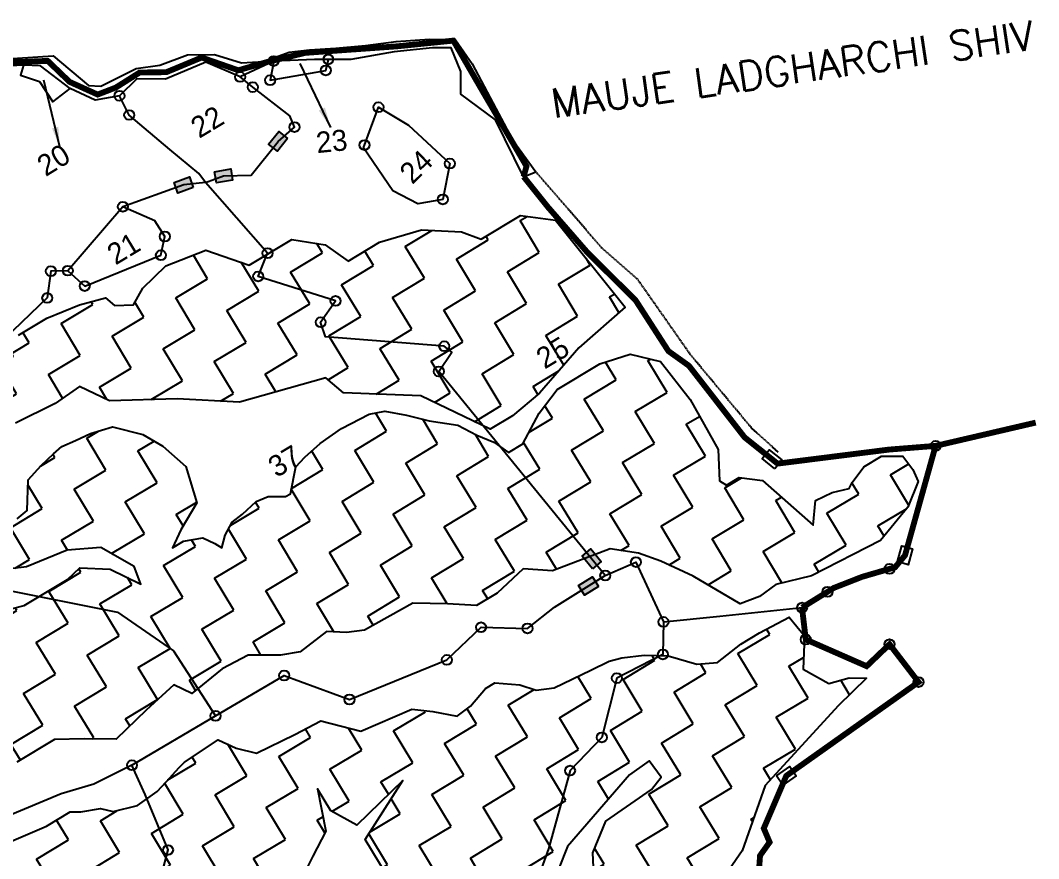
# Model space of a CAD drawing. Header units: metres. Extents: x 302106 to 303882, y 1957822 to 1960135.
# Drawn here: x 303021 to 303882, y 1959252 to 1959962 of the extents above; entities that cross this region are included whole.
import ezdxf

# ---------------------------------------------------------------- set-up
doc = ezdxf.new("R2010")
doc.units = ezdxf.units.M
for name, pattern in [('DASHDOT', [1, 0.5, -0.25, 0, -0.25]), ('DASHED', [0.75, 0.5, -0.25]), ('DIVIDE', [1.25, 0.5, -0.25, 0, -0.25, 0, -0.25])]:
    doc.linetypes.add(name, pattern=pattern)
for name, color, linetype in [('LINE_FOOTPATH', 1, 'DASHED'), ('OFF', 1, 'Continuous'), ('POLY_HATCH', 12, 'Continuous'), ('POLY_PARCEL', 6, 'Continuous'), ('POLY_WATER', 4, 'Continuous'), ('SYM_ARROW', 1, 'Continuous'), ('SYM_STONE', 1, 'Continuous'), ('TEXT_MAPOUT', 7, 'Continuous'), ('TEXT_PARCEL', 7, 'Continuous'), ('V_BOUND_LINE', 7, 'Continuous'), ('V_BOUND_STREAM_LINE', 7, 'DASHDOT'), ('V_DIVIDE_LINE', 7, 'DIVIDE')]:
    doc.layers.add(name, color=color, linetype=linetype)
doc.styles.get("Standard").update_dxf_attribs({"font": 'simplex.shx'})
doc.styles.add('TEXT_MAP', font='')
doc.styles.get('TEXT_MAP').set_extended_font_data('Kruti Dev 050')
doc.dimstyles.get("Standard").update_dxf_attribs({"dimtxt": 0.18, "dimasz": 0.18, "dimexe": 0.18, "dimexo": 0.0625, "dimgap": 0.09, "dimtad": 0, "dimtih": 1, "dimtoh": 1, "dimdec": 4, "dimzin": 0, "dimdsep": 46, "dimtxsty": 'Standard', "dimcen": 0.09, "dimadec": 0, "dimazin": 0, "dimtfac": 1, "dimtdec": 4, "dimtofl": 0, "dimtmove": 0, "dimatfit": 3, "dimfxl": 1, "dimtolj": 1, "dimtzin": 0, "dimarcsym": 0})

# ---------------------------------------------------------------- blocks, each defined once
blk = doc.blocks.new('STONE')
blk.add_circle((0, 0), 0.851)
blk = doc.blocks.new('STONESQUAREFILLED')
blk.add_hatch(color=256).paths.add_polyline_path([(0.696, -0.481), (0.696, 0.481), (-0.696, 0.481), (-0.696, -0.481)])
blk.add_lwpolyline([(-0.696, 0.481), (0.696, 0.481), (0.696, -0.481), (-0.696, -0.481)], close=True)
blk = doc.blocks.new('STONESQUARE')
blk.add_lwpolyline([(-0.696, 0.481), (0.696, 0.481), (0.696, -0.481), (-0.696, -0.481)], close=True)
blk = doc.blocks.new('TEXTARROW')
blk.add_leader([(0.04, -0.01), (8.68, -0.01)], dimstyle='Standard', override={"dimtxt": 2.5, "dimasz": 2.5, "dimexe": 1.25, "dimexo": 0.625, "dimgap": 0.625, "dimtad": 1, "dimtih": 0, "dimtoh": 0, "dimzin": 8, "dimcen": 2.5, "dimtofl": 1})

msp = doc.modelspace()

# ---------------------------------------------------------------- hatches: boundary and pattern name
at = {"layer": 'POLY_HATCH'}
h = msp.add_hatch(dxfattribs=at)
h.set_pattern_fill('ZIGZAG', color=256, scale=9.908863, angle=31.08348, style=0)
h.set_pattern_definition([(31.0835, (302963.232, 1957114.97), (10.7007, 43.1861), [31.46064, -31.46064]), (121.0835, (302990.176, 1957131.212), (-43.1861, 10.7007), [31.46064, -31.46064])])
h.paths.add_polyline_path([(303154.89, 1959329.17), (303143.96, 1959317.12), (303136.22, 1959308.82), (303119.67, 1959297.03), (303099.1, 1959291.9), (303088.41, 1959294.55), (303071.84, 1959291.84), (303062.76, 1959291.82), (303042.73, 1959279.75), (303000.81, 1959261.75), (302991.99, 1959258.25), (302970.62, 1959254.46), (302953.25, 1959253.09), (302931.6, 1959252.77), (302918.2, 1959271.98), (302918.96, 1959297.89), (302934.7, 1959311.02), (302962.48, 1959322.31), (302995.08, 1959325.59), (303017.51, 1959333.66), (303049.55, 1959352.97), (303074.67, 1959353.57), (303101.49, 1959353.36), (303126.84, 1959377.73), (303150.32, 1959399.16), (303165.56, 1959391.98), (303191.18, 1959412.88), (303213.34, 1959424.42), (303240.6, 1959424.49), (303257.17, 1959427.2), (303279.59, 1959444.35), (303296.43, 1959443.59), (303311.66, 1959445.5), (303352.51, 1959468.3), (303381.91, 1959467.84), (303406.5, 1959466.29), (303423.85, 1959476.75), (303445.99, 1959497.38), (303470.59, 1959495.83), (303519.46, 1959514.38), (303543.52, 1959510.7), (303562.24, 1959503.79), (303589.79, 1959491.3), (303629.39, 1959467.88), (303645.68, 1959474.06), (303659.56, 1959484.25), (303689.75, 1959491.53), (303748.23, 1959521.33), (303771.16, 1959549.7), (303779.94, 1959571.37), (303775.64, 1959581.51), (303767.07, 1959592.71), (303748.9, 1959592.67), (303734.21, 1959583.82), (303724.08, 1959570.44), (303721.69, 1959565.35), (303707.26, 1959562.11), (303693.11, 1959555.4), (303691.27, 1959534.29), (303648.44, 1959572.13), (303628.66, 1959574.76), (303617.98, 1959568.32), (303612.09, 1959572.04), (303610.71, 1959598.49), (303587.11, 1959640.66), (303562.2, 1959672.93), (303536.53, 1959679.28), (303510.62, 1959670.94), (303474.58, 1959649.21), (303459.38, 1959629.13), (303445.62, 1959603.12), (303433.6, 1959595.88), (303421.03, 1959604.66), (303406.58, 1959610.51), (303390.53, 1959619.02), (303366.47, 1959622.71), (303347.22, 1959627.47), (303328.77, 1959630.9), (303315.68, 1959628.47), (303292.18, 1959616.12), (303274.3, 1959603.52), (303261.23, 1959592), (303253.49, 1959583.7), (303248.5, 1959558.51), (303230.28, 1959558.8), (303220.14, 1959554.5), (303208.4, 1959543.78), (303199.86, 1959536.81), (303193.73, 1959525.85), (303191.08, 1959515.15), (303185.19, 1959518.88), (303175.03, 1959523.66), (303158.46, 1959520.95), (303149.12, 1959515.32), (303156.3, 1959530.57), (303169.89, 1959553.31), (303160.48, 1959584.02), (303140.94, 1959601.34), (303124.08, 1959611.19), (303098.41, 1959617.54), (303079.98, 1959611.88), (303067.17, 1959605.98), (303055.68, 1959600.87), (303048.48, 1959594.71), (303038.07, 1959584.8), (303027.14, 1959572.75), (303026.38, 1959546.83), (303017.84, 1959539.86), (303011.12, 1959563.09), (302983.54, 1959593.76), (302949.6, 1959589.67), (302923.69, 1959581.33), (302908.48, 1959570.34), (302901.55, 1959560.7), (302898.6, 1959562.56), (302885.24, 1959563.6), (302869.19, 1959572.11), (302858.2, 1959587.32), (302844.01, 1959598.78), (302814.6, 1959608.33), (302780.39, 1959607.71), (302755.56, 1959594.56), (302712.54, 1959590.45), (302693.8, 1959606.44), (302678.52, 1959631.79), (302674.99, 1959658.77), (302676.55, 1959683.35), (302687.45, 1959713.57), (302694.37, 1959732.29), (302709.56, 1959752.37), (302736.57, 1959746.82), (302739.58, 1959708.62), (302739.1, 1959679.22), (302770.7, 1959641.89), (302841.84, 1959617.47), (302865.34, 1959629.82), (302890.72, 1959636.02), (302923.06, 1959633.69), (302948.73, 1959627.34), (302982.95, 1959618.87), (303016.36, 1959620.82), (303050, 1959637.46), (303070.56, 1959651.67), (303095.97, 1959639.71), (303153.16, 1959641.45), (303205.82, 1959638.63), (303279.01, 1959659.11), (303294, 1959646.32), (303359.22, 1959643.8), (303418.07, 1959615.61), (303436.75, 1959626.88), (303459.7, 1959646.17), (303493.04, 1959684.46), (303532.26, 1959719.02), (303473.33, 1959792.62), (303443.66, 1959796.56), (303410.28, 1959776.44), (303393.7, 1959782.82), (303360.02, 1959784.34), (303324.5, 1959773.84), (303297.8, 1959757.75), (303278.53, 1959771.59), (303250.19, 1959776.34), (303214.15, 1959754.61), (303177.52, 1959767.08), (303143.6, 1959753.91), (303124.12, 1959734.9), (303116.13, 1959720.98), (303100.1, 1959720.41), (303092.6, 1959726.81), (303070.7, 1959720.88), (303042.92, 1959709.59), (303018.89, 1959695.11), (303006.83, 1959715.12), (302984.91, 1959718.27), (302962.46, 1959719.29), (302939.17, 1959739.81), (302909.75, 1959749.36), (302856.85, 1959737.48), (302848.83, 1959748.92), (302837.28, 1959780.15), (302815.29, 1959819.64), (302797.36, 1959834.3), (302764.47, 1959843.57), (302752.44, 1959845.42), (302745.49, 1959844.86), (302711.02, 1959838.64), (302682.16, 1959841.24), (302667.99, 1959843.62), (302614.54, 1959838.68), (302598.28, 1959814.33), (302590.33, 1959782.25), (302611.78, 1959740.61), (302606.48, 1959719.23), (302604.66, 1959689.03), (302618.37, 1959648.18), (302596.7, 1959656.95), (302559.31, 1959643.5), (302519.54, 1959615.89), (302510.26, 1959573.92), (302490.53, 1959549.29), (302488.19, 1959516.95), (302478.7, 1959442.12), (302493.2, 1959409.02), (302524.51, 1959384.24), (302574.48, 1959388.9), (302590, 1959378.25), (302598.58, 1959367.05), (302595.7, 1959332.57), (302597.08, 1959306.12), (302605.95, 1959282.36), (302630.91, 1959262.1), (302639.78, 1959238.34), (302658.07, 1959238.63), (302676.56, 1959207.94), (302695.59, 1959179.4), (302717.05, 1959137.77), (302755.33, 1959104.46), (302797.39, 1959049.78), (302833.52, 1959026.08), (302863.98, 1959029.9), (302892.54, 1959048.93), (302924.27, 1959089.89), (302921.39, 1959055.41), (302917.71, 1959022.27), (302942.83, 1958983.43), (302941.55, 1958955.37), (302962.73, 1958917.21), (302977.76, 1958886.25), (302977.81, 1958858.99), (302999.49, 1958841.14), (303012.35, 1958819.8), (303029.24, 1958791.78), (303043.72, 1958767.77), (303060.85, 1958754.45), (303073.99, 1958729.63), (303091.65, 1958718.45), (303115.71, 1958714.76), (303134.18, 1958702.25), (303149.44, 1958685.99), (303165.75, 1958657.17), (303191.42, 1958650.82), (303225.41, 1958627.65), (303249.81, 1958584.16), (303258.91, 1958575.1), (303274.43, 1958564.44), (303286.75, 1958550.04), (303296.7, 1958521.48), (303329.26, 1958542.93), (303374.95, 1958548.65), (303377.85, 1958574.04), (303377.27, 1958599.15), (303344.6, 1958632.21), (303324.42, 1958644.49), (303322.51, 1958668.8), (303306.7, 1958692.01), (303281.27, 1958713.06), (303255.87, 1958715.94), (303211.52, 1958711.03), (303193.36, 1958701.9), (303174.09, 1958715.75), (303152.94, 1958735.74), (303110.45, 1958733.77), (303101.33, 1958751.92), (303082.03, 1958783.94), (303076.38, 1958802.36), (303038.89, 1958843.42), (303024.65, 1958882.13), (303073.25, 1958904.15), (303071.87, 1958930.6), (303057.66, 1958951.14), (303045.33, 1958974.63), (303047.98, 1958985.32), (303044.73, 1959008.83), (303038.81, 1959030.72), (303013.38, 1959051.77), (302978.93, 1959036.46), (302982.39, 1959045.82), (302965.21, 1959086.39), (302959.56, 1959104.82), (302982.03, 1959094.72), (303033.04, 1959112.74), (303023.92, 1959130.88), (303002.79, 1959141.79), (303036.16, 1959161.91), (303045.26, 1959152.84), (303063.75, 1959131.25), (303094.21, 1959135.06), (303124.65, 1959147.95), (303153.71, 1959187.3), (303165.5, 1959170.76), (303182.36, 1959160.91), (303204.28, 1959157.76), (303221.9, 1959164.75), (303228.06, 1959157.55), (303202.2, 1959121.95), (303215.33, 1959106.22), (303233.52, 1959097.17), (303250.36, 1959096.41), (303260.83, 1959069.98), (303237.9, 1959041.61), (303239.28, 1959015.16), (303254.02, 1958996.76), (303268.75, 1958978.35), (303286.41, 1958967.17), (303306.18, 1958973.63), (303318.74, 1958973.93), (303323.05, 1958954.7), (303335.92, 1958933.35), (303355.97, 1958927.26), (303368.28, 1958921.94), (303365.91, 1958898.69), (303370.5, 1958875.99), (303378.56, 1958853.56), (303392.78, 1958823.94), (303412.58, 1958812.23), (303432.63, 1958806.13), (303459.35, 1958813.14), (303502.61, 1958831.94), (303531.43, 1958856.59), (303512.01, 1958952.2), (303487.86, 1959001.31), (303464.9, 1958991.1), (303448.61, 1958984.92), (303435.24, 1958985.96), (303415.99, 1958990.72), (303383.58, 1959029.39), (303366.71, 1959048.32), (303349.85, 1959058.17), (303325.5, 1959074.41), (303311.3, 1959094.95), (303275.41, 1959133.34), (303250.24, 1959160), (303226.66, 1959193.08), (303209.28, 1959200.79), (303190.54, 1959216.78), (303163.48, 1959249.58), (303184.62, 1959238.67), (303219.12, 1959226.73), (303258.92, 1959236.17), (303267.97, 1959254.36), (303278.89, 1959275.5), (303271.88, 1959311.29), (303283.14, 1959292.61), (303305.08, 1959280.37), (303344.03, 1959318.4), (303312.31, 1959268.36), (303336.44, 1959228.34), (303349.33, 1959197.91), (303395.05, 1959185.46), (303451.15, 1959201.08), (303468.21, 1959224.1), (303483.37, 1959262.35), (303535.91, 1959323.12), (303552.46, 1959334.92), (303562.64, 1959321.05), (303554.38, 1959310.61), (303515.94, 1959283.8), (303504.76, 1959257.05), (303506.71, 1959214.57), (303501.46, 1959165.93), (303501.25, 1959133.07), (303509.19, 1959032.35), (303540.44, 1959043.92), (303585.26, 1959087.31), (303600.71, 1959112.99), (303596.35, 1959159.47), (303588.27, 1959190.98), (303567.11, 1959220.06), (303589.8, 1959233.74), (303620.52, 1959243.16), (303631.18, 1959258.68), (303650.59, 1959314.04), (303712.35, 1959381.42), (303736.36, 1959404.99), (303721.66, 1959405.22), (303704.56, 1959400.37), (303682.62, 1959412.61), (303683.91, 1959440.67), (303670.78, 1959456.4), (303645.95, 1959443.25), (303629.93, 1959433.6), (303610.19, 1959418.05), (303592.82, 1959416.68), (303568.48, 1959423.84), (303548.17, 1959424.32), (303529.46, 1959422.14), (303518.51, 1959419.18), (303503.02, 1959411.66), (303472.05, 1959396.62), (303456.82, 1959394.72), (303443.18, 1959399.23), (303422.06, 1959401.05), (303414.05, 1959396.22), (303401.25, 1959381.23), (303390.04, 1959372.65), (303369.46, 1959376.61), (303351.81, 1959378.71), (303308.55, 1959359.9), (303274.82, 1959368.73), (303252.66, 1959357.19), (303220.35, 1959341.35), (303203.24, 1959345.58), (303187.99, 1959352.76), (303159.43, 1959333.73)])
h.paths.add_polyline_path([(303122.4, 1959484.53), (303096.57, 1959497.13), (303071, 1959498.28), (303060.31, 1959488.52), (303023.83, 1959466.53), (302985.14, 1959456.46), (302969.84, 1959440.61), (302946.52, 1959413.3), (302915.11, 1959415.9), (302854.53, 1959392.64), (302824.38, 1959371.15), (302786.75, 1959315.33), (302785.33, 1959292.93), (302790.76, 1959256.44), (302810.32, 1959210.24), (302833.96, 1959193.01), (302855.41, 1959179.43), (302883.42, 1959171.47), (302918.48, 1959171.06), (302864.48, 1959145.14), (302813.59, 1959152.56), (302798, 1959156.42), (302771.92, 1959172.18), (302745.8, 1959212.77), (302713.07, 1959272.56), (302695.95, 1959311.95), (302670.81, 1959348.16), (302663.47, 1959368.58), (302642.72, 1959397.5), (302614.14, 1959453.16), (302604.05, 1959508.39), (302625.46, 1959519.64), (302656.63, 1959511.92), (302677.8, 1959518.05), (302702.41, 1959504.72), (302751.34, 1959506.06), (302787.62, 1959506.38), (302830.73, 1959492.61), (302852.17, 1959487.31), (302879.43, 1959488.83), (302916.17, 1959499.38), (302951.94, 1959506.04), (302968.03, 1959495.85), (302997.97, 1959495.68), (303025.72, 1959499.15), (303060.26, 1959513.35), (303088.74, 1959515.6), (303116.77, 1959499.36)], flags=16)

# ---------------------------------------------------------------- linework, layer by layer
at = {"layer": 'LINE_FOOTPATH'}
msp.add_lwpolyline([(303456.57, 1959833.6), (303512.4, 1959769.04), (303542.39, 1959742.8), (303586.71, 1959679.52), (303638.89, 1959616.86), (303661.58, 1959596.28)], dxfattribs=at)
at = {"layer": 'OFF'}
msp.add_lwpolyline([(303446.27, 1959829.38), (303456.57, 1959833.6)], dxfattribs=at)
at = {"layer": 'POLY_HATCH'}
for points in [[(303018.89, 1959695.11), (303042.92, 1959709.59), (303070.7, 1959720.88), (303092.6, 1959726.81), (303100.1, 1959720.41), (303116.13, 1959720.98), (303124.12, 1959734.9), (303143.6, 1959753.91), (303177.52, 1959767.08), (303214.15, 1959754.61), (303250.19, 1959776.34), (303278.53, 1959771.59), (303297.8, 1959757.75), (303324.5, 1959773.84), (303360.02, 1959784.34), (303393.7, 1959782.82), (303410.28, 1959776.44), (303443.66, 1959796.56), (303473.33, 1959792.62), (303532.26, 1959719.02), (303493.04, 1959684.46), (303459.7, 1959646.17), (303436.75, 1959626.88), (303418.07, 1959615.61), (303359.22, 1959643.8), (303294, 1959646.32), (303279.01, 1959659.11), (303205.82, 1959638.63), (303153.16, 1959641.45), (303095.97, 1959639.71), (303070.56, 1959651.67), (303050, 1959637.46), (303016.36, 1959620.82)], [(303017.84, 1959539.86), (303026.38, 1959546.83), (303027.14, 1959572.75), (303038.07, 1959584.8), (303048.48, 1959594.71), (303055.68, 1959600.87), (303067.17, 1959605.98), (303079.98, 1959611.88), (303098.41, 1959617.54), (303124.08, 1959611.19), (303140.94, 1959601.34), (303160.48, 1959584.02), (303169.89, 1959553.31), (303156.3, 1959530.57), (303149.12, 1959515.32), (303158.46, 1959520.95), (303175.03, 1959523.66), (303185.19, 1959518.88), (303191.08, 1959515.15), (303193.73, 1959525.85), (303199.86, 1959536.81), (303208.4, 1959543.78), (303220.14, 1959554.5), (303230.28, 1959558.8), (303244.98, 1959558.56), (303248.99, 1959560.98), (303253.49, 1959583.7), (303261.23, 1959592), (303274.3, 1959603.52), (303292.18, 1959616.12), (303315.68, 1959628.47), (303328.77, 1959630.9), (303347.22, 1959627.47), (303366.47, 1959622.71), (303390.53, 1959619.02), (303406.58, 1959610.51), (303421.03, 1959604.66), (303433.6, 1959595.88), (303445.62, 1959603.12), (303459.38, 1959629.13), (303474.58, 1959649.21), (303510.62, 1959670.94), (303536.53, 1959679.28), (303562.2, 1959672.93), (303587.11, 1959640.66), (303610.71, 1959598.49), (303612.09, 1959572.04), (303617.98, 1959568.32), (303628.66, 1959574.76), (303648.44, 1959572.13), (303691.27, 1959534.29), (303693.11, 1959555.4), (303707.26, 1959562.11), (303721.69, 1959565.35), (303724.08, 1959570.44), (303734.21, 1959583.82), (303748.9, 1959592.67), (303767.07, 1959592.71), (303775.64, 1959581.51), (303779.94, 1959571.37), (303771.16, 1959549.7), (303748.23, 1959521.33), (303689.75, 1959491.53), (303659.56, 1959484.25), (303645.68, 1959474.06), (303629.39, 1959467.88), (303589.79, 1959491.3), (303562.24, 1959503.79), (303543.52, 1959510.7), (303519.46, 1959514.38), (303470.59, 1959495.83), (303445.99, 1959497.38), (303423.85, 1959476.75), (303406.5, 1959466.29), (303381.91, 1959467.84), (303352.51, 1959468.3), (303311.66, 1959445.5), (303296.43, 1959443.59), (303279.59, 1959444.35), (303257.17, 1959427.2), (303240.6, 1959424.49), (303213.34, 1959424.42), (303191.18, 1959412.88), (303165.56, 1959391.98), (303150.32, 1959399.16), (303126.84, 1959377.73), (303101.49, 1959353.36), (303074.67, 1959353.57), (303049.55, 1959352.97), (303017.51, 1959333.66)], [(302985.14, 1959456.46), (303023.83, 1959466.53), (303060.31, 1959488.52), (303071, 1959498.28), (303096.57, 1959497.13), (303122.4, 1959484.53), (303116.77, 1959499.36), (303088.74, 1959515.6), (303060.26, 1959513.35), (303025.72, 1959499.15), (302997.97, 1959495.68)], [(303000.81, 1959261.75), (303042.73, 1959279.75), (303062.76, 1959291.82), (303071.84, 1959291.84), (303088.41, 1959294.55), (303099.1, 1959291.9), (303119.67, 1959297.03), (303136.22, 1959308.82), (303143.96, 1959317.12), (303154.89, 1959329.17), (303159.43, 1959333.73), (303187.99, 1959352.76), (303203.24, 1959345.58), (303220.35, 1959341.35), (303252.66, 1959357.19), (303274.82, 1959368.73), (303308.55, 1959359.9), (303351.81, 1959378.71), (303369.46, 1959376.61), (303390.04, 1959372.65), (303401.25, 1959381.23), (303414.05, 1959396.22), (303422.06, 1959401.05), (303443.18, 1959399.23), (303456.82, 1959394.72), (303472.05, 1959396.62), (303503.02, 1959411.66), (303518.51, 1959419.18), (303529.46, 1959422.14), (303548.17, 1959424.32), (303568.48, 1959423.84), (303592.82, 1959416.68), (303610.19, 1959418.05), (303629.93, 1959433.6), (303645.95, 1959443.25), (303670.78, 1959456.4), (303683.91, 1959440.67), (303682.62, 1959412.61), (303704.56, 1959400.37), (303721.66, 1959405.22), (303736.36, 1959404.99), (303712.35, 1959381.42), (303650.59, 1959314.04), (303631.18, 1959258.68), (303620.52, 1959243.16)], [(303506.71, 1959214.57), (303504.76, 1959257.05), (303515.94, 1959283.8), (303554.38, 1959310.61), (303562.64, 1959321.05), (303552.46, 1959334.92), (303535.91, 1959323.12), (303483.37, 1959262.35), (303468.21, 1959224.1)], [(303336.44, 1959228.34), (303312.31, 1959268.36), (303344.03, 1959318.4), (303305.08, 1959280.37), (303283.14, 1959292.61), (303271.88, 1959311.29), (303278.89, 1959275.5), (303267.97, 1959254.36), (303258.92, 1959236.17)]]:
    msp.add_lwpolyline(points, dxfattribs=at)
at = {"layer": 'POLY_PARCEL'}
for points in [[(303234.87, 1959927.27), (303231.87, 1959911.05), (303278.98, 1959919.36), (303281.09, 1959928.66)], [(303023.22, 1959923.78), (303020.62, 1959915.18), (303036.78, 1959909.93), (303048.12, 1959892.78), (303062.66, 1959903.9)], [(303177.19, 1959824.52), (303192.49, 1959830.02), (303215.88, 1959830.74), (303238.52, 1959859.26), (303252.44, 1959871.37), (303248.54, 1959880.93), (303217.17, 1959905.17), (303206.44, 1959913.87)], [(303177.19, 1959824.52), (303171.44, 1959832.21), (303146.96, 1959852.43), (303112.64, 1959881.58), (303104.37, 1959897.86)], [(303177.19, 1959824.52), (303158.77, 1959822.35), (303107.31, 1959803.97)], [(303515.38, 1959491.79), (303374.54, 1959664.51), (303385.55, 1959680.82), (303379.15, 1959685.89), (303278.71, 1959693.78), (303274.59, 1959706.18), (303287.19, 1959724.19), (303221.77, 1959745.01), (303229.66, 1959764.65), (303177.19, 1959824.52)], [(303060.66, 1959749.81), (303074.97, 1959736.82), (303139.48, 1959762.87), (303142.78, 1959778.73), (303134.22, 1959792.06), (303107.31, 1959803.97)], [(303107.31, 1959803.97), (303060.66, 1959749.81)], [(303060.66, 1959749.81), (303046.39, 1959749.39), (303043.32, 1959726.71), (303007.13, 1959692.25), (303014.32, 1959677.24), (302980.2, 1959649.23), (302955.89, 1959642.01), (302970.27, 1959579.26), (302999.09, 1959569.11), (303008.17, 1959537.38), (302989.46, 1959513.45), (302986.93, 1959491.1), (302992.52, 1959482.83)], [(303515.38, 1959491.79), (303541.3, 1959503.16), (303564.57, 1959452.54)], [(303185.61, 1959372.95), (303243.74, 1959407.15), (303298.97, 1959386.85), (303381.36, 1959420.35), (303410.25, 1959447.98), (303449.57, 1959447.01), (303472.35, 1959465), (303515.38, 1959491.79)], [(302992.52, 1959482.83), (303102.82, 1959460.85), (303150.2, 1959428.16), (303185.61, 1959372.95)], [(303564.57, 1959452.54), (303612.26, 1959457.47), (303681.78, 1959464.61)], [(303564.57, 1959452.54), (303564.12, 1959425.05), (303525.15, 1959404.96), (303512.43, 1959354.75), (303485.53, 1959326.63), (303467.21, 1959260.29), (303456.2, 1959229.84), (303407.84, 1959179.42), (303348.26, 1959117.98)], [(303114.99, 1959331.23), (303185.61, 1959372.95)], [(303114.99, 1959331.23), (303082.57, 1959315.09), (303055.08, 1959307.02), (303008.55, 1959287.48), (302981.36, 1959288.1), (302938.42, 1959285.18), (302926.35, 1959293.21), (302907.35, 1959278.28)], [(303283.96, 1959070.71), (303262.21, 1959106.08), (303225.57, 1959147.8), (303204.76, 1959142.06), (303171.36, 1959192.53), (303140.21, 1959239.25), (303145.49, 1959259.45), (303126.09, 1959306.45), (303114.99, 1959331.23)]]:
    msp.add_lwpolyline(points, dxfattribs=at)
msp.add_lwpolyline([(303310.74, 1959853.7), (303323.48, 1959888.16), (303348.98, 1959873.03), (303383.86, 1959840.49), (303377.95, 1959810.15), (303356.8, 1959806.33), (303335.63, 1959817.37)], close=True, dxfattribs=at)
at = {"layer": 'POLY_WATER'}
for points in [[(303005.1, 1959928.74), (303048.43, 1959931.56), (303078.32, 1959906.63), (303088.56, 1959905.95), (303118.64, 1959920.89), (303138.61, 1959923.79), (303161.99, 1959932.41), (303184.79, 1959932.9), (303207.66, 1959925.67), (303226.36, 1959926.89), (303247.86, 1959934.83), (303265.28, 1959936.65), (303287.47, 1959938.15), (303312.4, 1959940.39), (303338.48, 1959943.78), (303366.78, 1959945.76), (303388.76, 1959945.31), (303402.66, 1959924.91), (303417.92, 1959896.19), (303436.48, 1959861.23), (303456.57, 1959833.6)], [(303446.27, 1959829.38), (303422.43, 1959877.57), (303393.15, 1959899.21), (303393.07, 1959918.49), (303385.02, 1959938.58), (303369.21, 1959938.41), (303336.64, 1959934.98), (303300.22, 1959928.62), (303281.09, 1959928.66)], [(303206.44, 1959913.87), (303177.41, 1959926.3), (303143.3, 1959911.98), (303119.06, 1959912.33), (303104.37, 1959897.86)], [(303234.87, 1959927.27), (303206.44, 1959913.87)], [(303281.09, 1959928.66), (303269.29, 1959928.68), (303234.87, 1959927.27)], [(303023.22, 1959923.78), (303006.5, 1959923.05), (302974.46, 1959924.94), (302963.44, 1959912.68)], [(303062.66, 1959903.9), (303037.66, 1959923.12), (303023.22, 1959923.78)], [(303104.37, 1959897.86), (303083.81, 1959894.19), (303062.66, 1959903.9)]]:
    msp.add_lwpolyline(points, dxfattribs=at)
at = {"layer": 'V_BOUND_LINE', "const_width": 4.95}
for points in [[(303681.78, 1959464.61), (303708.67, 1959481.28), (303732.61, 1959490.67), (303760.53, 1959498.79), (303768.91, 1959508.88), (303794.76, 1959601.51), (303755.34, 1959598.38), (303661.08, 1959586.5), (303633.24, 1959608.69), (303586.16, 1959669.28), (303568.78, 1959681.73), (303541.08, 1959724.65), (303499.76, 1959765.78), (303466.81, 1959803.69), (303446.27, 1959829.38)], [(303493.65, 1959001.29), (303514.21, 1959017.82), (303530.98, 1959039.85), (303546.11, 1959040.26), (303565.94, 1959048.09), (303578.14, 1959067.83), (303601.3, 1959064.82), (303607.11, 1959071.53), (303609.55, 1959087.67), (303632.67, 1959100.7), (303637.37, 1959132.88), (303646.29, 1959254.74), (303654.39, 1959266.04), (303649.42, 1959277.72), (303668.48, 1959322.23), (303780.35, 1959401.59), (303755.8, 1959433.57), (303736.45, 1959415.03), (303684.96, 1959437.64), (303681.78, 1959464.61)]]:
    msp.add_lwpolyline(points, dxfattribs=at)
at = {"layer": 'V_BOUND_STREAM_LINE', "ltscale": 10, "const_width": 4.95}
msp.add_lwpolyline([(303000.21, 1959925.68), (303043.7, 1959927.41), (303062.21, 1959909.64), (303085.93, 1959898.9), (303101.29, 1959904.82), (303121.46, 1959917.54), (303144.1, 1959917.84), (303173.91, 1959930.24), (303204.91, 1959919.45), (303229.59, 1959926.53), (303261.7, 1959934.21), (303339.1, 1959939.7), (303386.83, 1959944.55), (303412.25, 1959900.6), (303448.71, 1959838.21), (303446.27, 1959829.38)], dxfattribs=at)
at = {"layer": 'V_DIVIDE_LINE', "ltscale": 10, "const_width": 4.95}
msp.add_lwpolyline([(303794.76, 1959601.51), (303879.46, 1959621.21)], dxfattribs=at)

# ---------------------------------------------------------------- block references
at = {"layer": 'SYM_ARROW'}
for p, xscale, yscale, zscale, rotation in [((303283.12, 1959870.6), 6.964065079590688, 6.964065079590688, 6.964065079590688, 115.3697324642602), ((303053.95, 1959854.39), 6.717348883606734, 6.717348883606734, 6.717348883606734, 103.5996617029956)]:
    msp.add_blockref('TEXTARROW', p, dxfattribs=dict(at, xscale=xscale, yscale=yscale, zscale=zscale, rotation=rotation))
at = {"layer": 'SYM_STONE'}
for name, p, xscale, yscale, zscale, rotation in [('STONE', (303281.09, 1959928.66), 4.954431273966991, 4.954431273966991, 4.954431273966991, 31.08348026622783), ('STONE', (303234.87, 1959927.27), 4.954431273966991, 4.954431273966991, 4.954431273966991, 31.08348026622783), ('STONE', (303206.44, 1959913.87), 4.954431273966991, 4.954431273966991, 4.954431273966991, 31.08348026622783), ('STONE', (303231.87, 1959911.05), 4.954431273966991, 4.954431273966991, 4.954431273966991, 31.08348026622783), ('STONE', (303278.98, 1959919.36), 4.954431273966991, 4.954431273966991, 4.954431273966991, 31.08348026622783), ('STONE', (303217.17, 1959905.17), 4.954431273966991, 4.954431273966991, 4.954431273966991, 31.08348026622783), ('STONE', (303104.37, 1959897.86), 4.954431273966991, 4.954431273966991, 4.954431273966991, 31.08348026622783), ('STONE', (303323.48, 1959888.16), 4.954431273966991, 4.954431273966991, 4.954431273966991, 31.08348026622783), ('STONE', (303112.64, 1959881.58), 4.954431273966991, 4.954431273966991, 4.954431273966991, 31.08348026622783), ('STONE', (303252.44, 1959871.37), 4.954431273966991, 4.954431273966991, 4.954431273966991, 31.08348026622783), ('STONESQUAREFILLED', (303238.52, 1959859.26), 9.90886254793398, 9.90886254793398, 9.90886254793398, 231.5659634961762), ('STONE', (303311.66, 1959856.17), 4.954431273966991, 4.954431273966991, 4.954431273966991, 31.08348026622783), ('STONE', (303383.86, 1959840.49), 4.954431273966991, 4.954431273966991, 4.954431273966991, 31.08348026622783), ('STONESQUAREFILLED', (303192.49, 1959830.02), 9.908862547933982, 9.908862547933982, 9.908862547933982, 9.754331360643564), ('STONESQUAREFILLED', (303158.77, 1959822.35), 9.908862547933982, 9.908862547933982, 9.908862547933982, 199.6512422166725), ('STONE', (303377.95, 1959810.15), 4.954431273966991, 4.954431273966991, 4.954431273966991, 31.08348026622783), ('STONE', (303107.31, 1959803.97), 4.954431273966991, 4.954431273966991, 4.954431273966991, 31.08348026622783), ('STONE', (303142.78, 1959778.73), 4.954431273966991, 4.954431273966991, 4.954431273966991, 31.08348026622783), ('STONE', (303229.66, 1959764.65), 4.954431273966991, 4.954431273966991, 4.954431273966991, 31.08348026622783), ('STONE', (303139.48, 1959762.87), 4.954431273966991, 4.954431273966991, 4.954431273966991, 31.08348026622783), ('STONE', (303046.39, 1959749.39), 4.954431273966991, 4.954431273966991, 4.954431273966991, 31.08348026622783), ('STONE', (303060.66, 1959749.81), 4.954431273966991, 4.954431273966991, 4.954431273966991, 31.08348026622783), ('STONE', (303221.77, 1959745.01), 4.954431273966991, 4.954431273966991, 4.954431273966991, 31.08348026622783), ('STONE', (303074.97, 1959736.82), 4.954431273966991, 4.954431273966991, 4.954431273966991, 31.08348026622783), ('STONE', (303043.32, 1959726.71), 4.954431273966991, 4.954431273966991, 4.954431273966991, 31.08348026622783), ('STONE', (303287.19, 1959724.19), 4.954431273966991, 4.954431273966991, 4.954431273966991, 31.08348026622783), ('STONE', (303274.59, 1959706.18), 4.954431273966991, 4.954431273966991, 4.954431273966991, 31.08348026622783), ('STONE', (303379.15, 1959685.89), 4.954431273966991, 4.954431273966991, 4.954431273966991, 31.08348026622783), ('STONE', (303374.54, 1959664.51), 4.954431273966991, 4.954431273966991, 4.954431273966991, 31.08348026622783), ('STONE', (303794.76, 1959601.51), 4.954431273966991, 4.954431273966991, 4.954431273966991, 31.08348026622783), ('STONESQUARE', (303656.43, 1959590.2), 9.90886254793398, 9.90886254793398, 9.90886254793398, 141.4323566813719), ('STONESQUAREFILLED', (303503.85, 1959505.92), 9.908862547933982, 9.908862547933982, 9.908862547933982, 129.1934287689962), ('STONESQUARE', (303768.91, 1959508.88), 9.908862547933982, 9.908862547933982, 9.908862547933982, 74.40538254769575), ('STONE', (303541.3, 1959503.16), 4.954431273966991, 4.954431273966991, 4.954431273966991, 31.08348026622783), ('STONE', (303755.78, 1959497.41), 4.954431273966991, 4.954431273966991, 4.954431273966991, 31.08348026622783), ('STONE', (303515.38, 1959491.79), 4.954431273966991, 4.954431273966991, 4.954431273966991, 31.08348026622783), ('STONESQUAREFILLED', (303501.13, 1959482.92), 9.908862547933982, 9.908862547933982, 9.908862547933982, 211.9071729926842), ('STONE', (303703.32, 1959477.97), 4.954431273966991, 4.954431273966991, 4.954431273966991, 31.08348026622783), ('STONE', (303681.78, 1959464.61), 4.954431273966991, 4.954431273966991, 4.954431273966991, 31.08348026622783), ('STONE', (303410.25, 1959447.98), 4.954431273966991, 4.954431273966991, 4.954431273966991, 31.08348026622783), ('STONE', (303449.57, 1959447.01), 4.954431273966991, 4.954431273966991, 4.954431273966991, 31.08348026622783), ('STONE', (303564.57, 1959452.54), 4.954431273966991, 4.954431273966991, 4.954431273966991, 31.08348026622783), ('STONE', (303684.96, 1959437.64), 4.954431273966991, 4.954431273966991, 4.954431273966991, 31.08348026622783), ('STONE', (303755.8, 1959433.57), 4.954431273966991, 4.954431273966991, 4.954431273966991, 31.08348026622783), ('STONE', (303381.36, 1959420.35), 4.954431273966991, 4.954431273966991, 4.954431273966991, 31.08348026622783), ('STONE', (303564.12, 1959425.05), 4.954431273966991, 4.954431273966991, 4.954431273966991, 31.08348026622783), ('STONE', (303243.74, 1959407.15), 4.954431273966991, 4.954431273966991, 4.954431273966991, 31.08348026622783), ('STONE', (303525.15, 1959404.96), 4.954431273966991, 4.954431273966991, 4.954431273966991, 31.08348026622783), ('STONE', (303780.35, 1959401.59), 4.954431273966991, 4.954431273966991, 4.954431273966991, 31.08348026622783), ('STONE', (303298.97, 1959386.85), 4.954431273966991, 4.954431273966991, 4.954431273966991, 31.08348026622783), ('STONE', (303185.61, 1959372.95), 4.954431273966991, 4.954431273966991, 4.954431273966991, 31.08348026622783), ('STONE', (303512.43, 1959354.75), 4.954431273966991, 4.954431273966991, 4.954431273966991, 31.08348026622783), ('STONE', (303114.99, 1959331.23), 4.954431273966991, 4.954431273966991, 4.954431273966991, 31.08348026622783), ('STONE', (303485.53, 1959326.63), 4.954431273966991, 4.954431273966991, 4.954431273966991, 31.08348026622783), ('STONESQUARE', (303668.48, 1959322.23), 9.908862547933982, 9.908862547933982, 9.908862547933982, 35.35289874641264), ('STONE', (303145.49, 1959259.45), 4.954431273966991, 4.954431273966991, 4.954431273966991, 31.08348026622783)]:
    msp.add_blockref(name, p, dxfattribs=dict(at, xscale=xscale, yscale=yscale, zscale=zscale, rotation=rotation))

# ---------------------------------------------------------------- texts
at = {"layer": 'TEXT_MAPOUT'}
msp.add_text('MAUJE LADGHARCHI SHIV', height=24.7722, rotation=8.16272, dxfattribs=at).set_placement((303471.51, 1959878.85))
at = {"layer": 'TEXT_PARCEL', "style": 'TEXT_MAP'}
for s, rotation, p in [('22', 31.08348, (303171.84, 1959861.35)), ('23', 5.74952, (303271.6, 1959849.25)), ('20', 31.53437, (303041.95, 1959829)), ('24', 44.31697, (303352.1, 1959822.24)), ('21', 31.08348, (303101.06, 1959754.13)), ('25', 31.08348, (303464.05, 1959666.04)), ('37', 31.08348, (303237.29, 1959574.18))]:
    msp.add_text(s, height=17.836, rotation=rotation, dxfattribs=at).set_placement(p)

doc.saveas('drawing.dxf')
